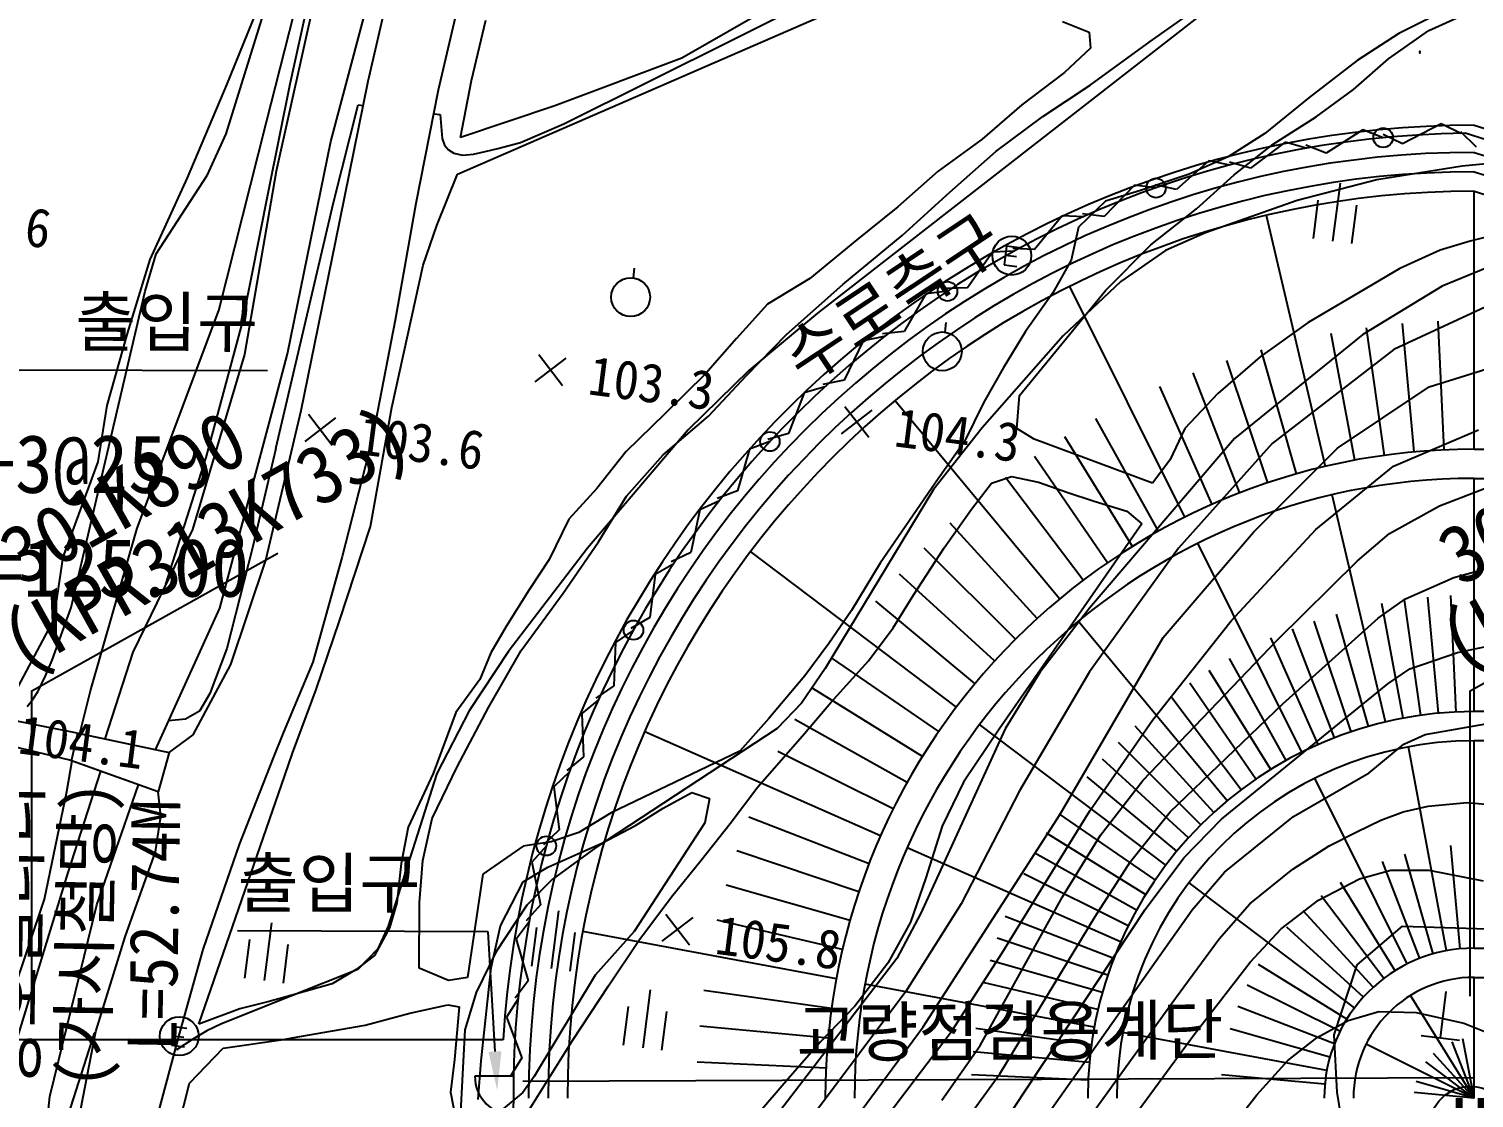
# Model space of a CAD drawing. Header units: millimetres. Extents: x 2406 to 3202, y 1103 to 1810.
# Drawn here: x 3079.9 to 3154.3, y 1481.8 to 1536.8 of the extents above; entities that cross this region are included whole.
import ezdxf
from ezdxf.enums import TextEntityAlignment as Align
from ezdxf.xclip import XClip

# ---------------------------------------------------------------- set-up
doc = ezdxf.new("R2010")
doc.units = ezdxf.units.MM
doc.header["$LTSCALE"] = 10
doc.header["$MEASUREMENT"] = 0
doc.header["$XCLIPFRAME"] = 2
doc.layers.add('TN-MANH', color=4, linetype='Continuous')
doc.layers.add('TZ-BASE', color=253, linetype='Continuous')
doc.styles.add('HANA', font='GulimChe.ttf')
doc.styles.get("Standard").update_dxf_attribs({"font": 'GulimChe.ttf'})

# ---------------------------------------------------------------- blocks, each defined once
blk = doc.blocks.new('JD-FHFJ6')
at = {"layer": 'TZ-BASE'}
for p, q in [((602.076, 57.223, 104), (605.428, 70.473, 104)), ((603.282, 59.169, 103), (605.52, 69.309, 103)), ((605.384, 56.201, 101.604), (608.314, 67.304, 101.604)), ((607.292, 59.314, 151.222), (608.778, 65.703, 151.222)), ((604.848, 64.924, 102.726), (602.567, 54.689, 102.726)), ((612.342, 65.022, 105.888), (610.909, 58.843, 105.888)), ((611.889, 54.521, 103.967), (633.697, 64.007, 103.967)), ((651.97, 64.16, 104), (630.419, 47.374, 104)), ((601.759, 63.424, 105.684), (600.009, 59.129, 105.684)), ((617.361, 57.113, 103), (630.824, 63.83, 103)), ((628.167, 63.207, 103.117), (623.432, 60.489, 103.117)), ((663.251, 63.214, 104.494), (660.329, 61.762, 104.494)), ((599.99, 56.596, 105), (601.922, 62.782, 105)), ((647.539, 61.357, 104.494), (649.513, 62.736, 104.494)), ((661.873, 61.926, 105.733), (664.305, 63.014, 105.733)), ((612.608, 59.349, 103.117), (613.36, 62.442, 103.117)), ((643.029, 62.373, 103.967), (644.4, 61.831, 103.967)), ((644.4, 61.831, 103.967), (644.463, 61.018, 103.967)), ((660.329, 61.762, 104.494), (658.185, 60.37, 104.494)), ((659.788, 60.458, 105.733), (661.873, 61.926, 105.733)), ((644.463, 61.018, 103.967), (643.128, 59.756, 103.967)), ((644.44, 59.106, 104.494), (647.539, 61.357, 104.494)), ((623.432, 60.489, 103.117), (616.903, 58.043, 103.117)), ((658.185, 60.37, 104.494), (655.706, 58.473, 104.494)), ((657.993, 58.887, 105.733), (659.788, 60.458, 105.733)), ((643.128, 59.756, 103.967), (640.937, 58.086, 103.967)), ((600.009, 59.129, 105.684), (597.992, 54.337, 105.684)), ((602.176, 53.641, 103), (603.282, 59.169, 103)), ((605.611, 51.036, 151.222), (607.292, 59.314, 151.222)), ((610.909, 58.843, 105.888), (609.754, 53.026, 105.888)), ((612.051, 56.408, 103.117), (612.608, 59.349, 103.117)), ((642.007, 57.487, 104.494), (644.44, 59.106, 104.494)), ((656.066, 57.469, 105.733), (657.993, 58.887, 105.733)), ((605.51, 53.079, 103), (606.776, 58.089, 103)), ((606.776, 58.089, 103), (607.037, 58.059, 103)), ((616.903, 58.043, 103.117), (612.051, 56.408, 103.117)), ((640.937, 58.086, 103.967), (638.891, 56.327, 103.967)), ((655.706, 58.473, 104.494), (653.427, 56.627, 104.494)), ((610.67, 57.638, 103), (610.997, 57.6, 103)), ((610.997, 57.6, 103), (611.105, 56.355, 103)), ((639.587, 55.698, 104.494), (642.007, 57.487, 104.494)), ((653.857, 56.073, 105.733), (656.066, 57.469, 105.733)), ((599.025, 54.491, 105), (599.99, 56.596, 105)), ((599.622, 47.522, 104), (602.076, 57.223, 104)), ((615.135, 56.15, 103), (617.361, 57.113, 103)), ((653.427, 56.627, 104.494), (651.543, 55.425, 104.494)), ((658.477, 56.804), (656.583, 55.616)), ((659.521, 56.403), (658.477, 56.804)), ((660.522, 56.08), (659.514, 56.564)), ((662.505, 57.112), (660.522, 56.08)), ((663.513, 56.628), (662.505, 57.112)), ((664.327, 55.923), (663.524, 56.702)), ((664.2, 57.046), (680, 52.17)), ((664.2, 57.046), (680, 52.17)), ((603.155, 45.289, 101.604), (605.384, 56.201, 101.604)), ((611.105, 56.355, 103), (611.222, 56.019, 103)), ((611.222, 56.019, 103), (611.432, 55.778, 103)), ((611.432, 55.778, 103), (611.705, 55.609, 103)), ((613.322, 55.695, 103), (613.97, 55.851, 103)), ((613.97, 55.851, 103), (615.135, 56.15, 103)), ((638.891, 56.327, 103.967), (636.631, 54.686, 103.967)), ((651.859, 54.489, 105.733), (653.857, 56.073, 105.733)), ((654.487, 56.173), (652.695, 54.835)), ((655.559, 55.857), (654.487, 56.173)), ((656.583, 55.616), (655.539, 56.017)), ((611.705, 55.609, 103), (612.146, 55.499, 103)), ((612.146, 55.499, 103), (612.716, 55.559, 103)), ((612.716, 55.559, 103), (613.322, 55.695, 103)), ((637.225, 53.607, 104.494), (639.587, 55.698, 104.494)), ((650.56, 55.221), (648.882, 53.744)), ((651.543, 55.425, 104.494), (649.532, 54.52, 104.494)), ((651.655, 54.993), (650.56, 55.221)), ((652.695, 54.835), (651.622, 55.151)), ((671.328, 55.703, 105), (663.592, 54.937, 105)), ((664.2, 55.646), (680.28, 50.747)), ((597.992, 54.337, 105.684), (596.065, 50.13, 105.684)), ((596.383, 50.423, 105), (599.025, 54.491, 105)), ((602.567, 54.689, 102.726), (602.205, 52.586, 102.726)), ((610.831, 51.882, 103.967), (611.889, 54.521, 103.967)), ((636.631, 54.686, 103.967), (634.556, 52.856, 103.967)), ((649.532, 54.52, 104.494), (647.04, 53.681, 104.494)), ((649.914, 52.746, 105.733), (651.859, 54.489, 105.733)), ((663.592, 54.937, 105), (659.192, 54.235, 105)), ((664.2, 54.646), (680.14, 49.744)), ((600.826, 46.892, 103), (602.176, 53.641, 103)), ((634.771, 51.372, 104.494), (637.225, 53.607, 104.494)), ((646.723, 53.956), (645.169, 52.348)), ((647.04, 53.681, 104.494), (645.24, 53.132, 104.494)), ((647.833, 53.817), (646.723, 53.956)), ((648.882, 53.744), (647.787, 53.972)), ((659.192, 54.235, 105), (655.092, 53.173, 105)), ((657.305, 54.058, 104.867), (656.922, 51.082, 104.867)), ((664.2, 40.38), (664.2, 53.646)), ((664.2, 53.646), (680, 48.74)), ((602.543, 40.419, 103), (605.51, 53.079, 103)), ((609.754, 53.026, 105.888), (608.683, 47.011, 105.888)), ((634.556, 52.856, 103.967), (632.436, 51.158, 103.967)), ((645.24, 53.132, 104.494), (643.843, 51.798, 104.494)), ((655.092, 53.173, 105), (650.378, 51.517, 105)), ((655.93, 51.21, 104.867), (656.185, 53.193, 104.867)), ((657.914, 50.955, 104.867), (658.169, 52.939, 104.867)), ((602.205, 52.586, 102.726), (600.942, 45.255, 102.726)), ((643.001, 52.386), (641.582, 50.658)), ((644.118, 52.337), (643.001, 52.386)), ((645.169, 52.348), (644.06, 52.487)), ((647.572, 50.898, 105.733), (649.914, 52.746, 105.733)), ((656.558, 39.493), (653.52, 52.407)), ((610.134, 49.85, 103.967), (610.831, 51.882, 103.967)), ((631.726, 48.853, 104.494), (634.771, 51.372, 104.494)), ((643.843, 51.798, 104.494), (643.463, 50.097, 104.494)), ((650.378, 51.517, 105), (648.327, 50.593, 105)), ((665.783, 51.522, 105.733), (663.994, 51.081, 105.733)), ((603.857, 42.377, 151.222), (605.611, 51.036, 151.222)), ((632.436, 51.158, 103.967), (630.031, 49.166, 103.967)), ((640.143, 50.826, 104.29), (640.02, 49.871, 104.29)), ((640.802, 50.741, 104.29), (640.143, 50.826, 104.29)), ((641.582, 50.658), (640.465, 50.707)), ((645.261, 48.566, 105.733), (647.572, 50.898, 105.733)), ((648.327, 50.593, 105), (646.032, 48.999, 105)), ((662.449, 50.617, 105.733), (660.371, 49.675, 105.733)), ((663.994, 51.081, 105.733), (662.449, 50.617, 105.733)), ((668.116, 51.054, 106), (662.558, 48.762, 106)), ((596.065, 50.13, 105.684), (594.893, 46.324, 105.684)), ((595.833, 48.509, 105), (596.383, 50.423, 105)), ((608.516, 42.532, 103.967), (610.134, 49.85, 103.967)), ((639.417, 50.52), (638.142, 48.683)), ((640.535, 50.561), (639.417, 50.52)), ((640.02, 49.871, 104.29), (640.68, 49.786, 104.29)), ((640.659, 50.274, 104.29), (640.082, 50.348, 104.29)), ((643.463, 50.097, 104.494), (642.534, 48.424, 104.494)), ((620.992, 49.686, 103.372), (620.928, 49.191, 103.372)), ((630.031, 49.166, 103.967), (627.85, 47.839, 103.967)), ((660.371, 49.675, 105.733), (657.999, 48.267, 105.733)), ((592.014, 32.243, 105), (595.833, 48.509, 105)), ((628.822, 46.277, 104.494), (631.726, 48.853, 104.494)), ((635.996, 48.372), (634.873, 46.438)), ((637.106, 48.503), (635.996, 48.372)), ((638.142, 48.683), (637.025, 48.642)), ((640.81, 43.147, 105.733), (645.261, 48.566, 105.733)), ((642.534, 48.424, 104.494), (641.118, 46.439, 104.494)), ((646.032, 48.999, 105), (643.055, 46.215, 105)), ((649.321, 36.881), (643.408, 48.756)), ((662.558, 48.762, 106), (658.48, 46.28, 106)), ((627.85, 47.839, 103.967), (626.246, 46.079, 103.967)), ((657.999, 48.267, 105.733), (655.666, 46.904, 105.733)), ((665.469, 48.012, 107), (660.073, 45.512, 107)), ((595.412, 36.326, 104), (599.622, 47.522, 104)), ((598.958, 39.951, 103), (600.826, 46.892, 103)), ((608.683, 47.011, 105.888), (607.489, 40.815, 105.888)), ((630.419, 47.374, 104), (626.891, 44.432, 104)), ((637.028, 46.898, 104.358), (636.965, 46.402, 104.358)), ((655.666, 46.904, 105.733), (653.198, 45.128, 105.733)), ((662.658, 40.344), (662.352, 46.97)), ((594.893, 46.324, 105.684), (593.847, 42.629, 105.684)), ((626.768, 44.175, 104.494), (628.822, 46.277, 104.494)), ((633.855, 46.174), (632.759, 45.954)), ((634.873, 46.438), (633.763, 46.307)), ((643.055, 46.215, 105), (638.893, 41.486, 105)), ((641.118, 46.439, 104.494), (639.968, 44.543, 104.494)), ((658.48, 46.28, 106), (651.874, 40.925, 106)), ((658.066, 39.812), (656.848, 46.332)), ((659.588, 40.06), (658.672, 46.629)), ((661.12, 40.238), (660.508, 46.842)), ((626.246, 46.079, 103.967), (624.648, 44.251, 103.967)), ((632.759, 45.954), (631.796, 43.936)), ((655.065, 39.106), (653.25, 45.485)), ((660.073, 45.512, 107), (653.814, 40.68, 107)), ((600.942, 45.255, 102.726), (598.259, 36.252, 102.726)), ((602.478, 42.751, 101.604), (603.155, 45.289, 101.604)), ((615.896, 43.845, 103.349), (617.479, 45.067, 103.349)), ((616.076, 45.247, 103.349), (617.299, 43.664, 103.349)), ((653.198, 45.128, 105.733), (651.019, 43.249, 105.733)), ((653.592, 38.65), (651.484, 44.939)), ((661.893, 43.587, 108), (666.592, 45.05, 108)), ((589.214, 44.471), (602.121, 44.426)), ((624.648, 44.251, 103.967), (622.588, 42.217, 103.967)), ((626.891, 44.432, 104), (623.756, 41.37, 104)), ((624.815, 42.082, 104.494), (626.768, 44.175, 104.494)), ((631.796, 43.936), (630.7, 43.716)), ((639.968, 44.543, 104.494), (638.978, 42.796, 104.494)), ((652.142, 38.126), (649.746, 44.311)), ((629.728, 43.284), (628.93, 41.194)), ((630.802, 43.591), (629.728, 43.284)), ((640.678, 41.443, 105.733), (640.81, 43.147, 105.733)), ((650.717, 37.536), (648.038, 43.604)), ((651.019, 43.249, 105.733), (649.32, 41.442, 105.733)), ((657.166, 40.437, 108), (661.893, 43.587, 108)), ((593.847, 42.629, 105.684), (593.388, 39.73, 105.684)), ((599.662, 32.2, 101.604), (602.478, 42.751, 101.604)), ((607.418, 36.412, 103.967), (608.516, 42.532, 103.967)), ((631.65, 41.171, 104.283), (633.233, 42.393, 104.283)), ((631.83, 42.574, 104.283), (633.052, 40.991, 104.283)), ((642.875, 32.68), (634.4, 42.886)), ((638.978, 42.796, 104.494), (637.974, 40.776, 104.494)), ((602.632, 37.21, 151.222), (603.857, 42.377, 151.222)), ((604.052, 40.772, 103.62), (605.635, 41.995, 103.62)), ((604.232, 42.175, 103.62), (605.454, 40.592, 103.62)), ((622.588, 42.217, 103.967), (620.557, 40.253, 103.967)), ((622.479, 40.094, 104.494), (624.815, 42.082, 104.494)), ((647.957, 36.162), (644.73, 41.956)), ((623.756, 41.37, 104), (618.581, 35.287, 104)), ((628.93, 41.194), (627.856, 40.887)), ((638.893, 41.486, 105), (636.378, 38.305, 105)), ((641.562, 40.895, 105.733), (640.678, 41.443, 105.733)), ((646.628, 35.38), (643.136, 41.02)), ((651.874, 40.925, 106), (644.409, 32.205, 106)), ((649.32, 41.442, 105.733), (648.537, 39.816, 105.733)), ((660.053, 39.502, 109), (664.429, 41.382, 109)), ((602.543, 40.419, 103), (601.343, 35.302, 103)), ((607.489, 40.815, 105.888), (605.969, 34.868, 105.888)), ((620.557, 40.253, 103.967), (619.065, 38.365, 103.967)), ((626.921, 40.377), (626.295, 38.23)), ((627.968, 40.771), (626.921, 40.377)), ((637.974, 40.776, 104.494), (636.498, 38.685, 104.494)), ((647.646, 38.627, 105.733), (641.562, 40.895, 105.733)), ((653.814, 40.68, 107), (648.986, 35.288, 107)), ((652.85, 36.107, 108), (657.166, 40.437, 108)), ((664.2, 40.38), (700, 40.38)), ((593.388, 39.73, 105.684), (591.584, 34.818, 105.684)), ((596.889, 33.429, 103), (598.958, 39.951, 103)), ((620.597, 37.972, 104.494), (622.479, 40.094, 104.494)), ((645.336, 34.538), (641.587, 40.011)), ((648.537, 39.816, 105.733), (647.646, 38.627, 105.733)), ((656.065, 36.257, 109), (660.053, 39.502, 109)), ((636.498, 38.685, 104.494), (635.119, 36.669, 104.494)), ((639.367, 38.633, 106.143), (640.396, 38.984, 106.143)), ((644.084, 33.638), (640.087, 38.931)), ((640.396, 38.984, 106.143), (641.784, 38.682, 106.143)), ((641.784, 38.682, 106.143), (643.291, 38.151, 106.143)), ((664.2, 26.88), (664.2, 38.88)), ((664.2, 38.88), (700, 38.88)), ((619.065, 38.365, 103.967), (617.619, 36.788, 103.967)), ((619.142, 35.61, 104.494), (620.597, 37.972, 104.494)), ((626.295, 38.23), (625.249, 37.837)), ((636.378, 38.305, 105), (630.812, 29.105, 105)), ((638.345, 37.292, 106.143), (639.367, 38.633, 106.143)), ((643.291, 38.151, 106.143), (644.655, 37.71, 106.143)), ((659.648, 26.352), (656.901, 38.033)), ((662.428, 37.47, 110), (664.955, 38.442, 110)), ((602.029, 34.667, 151.222), (602.632, 37.21, 151.222)), ((624.359, 37.254), (623.908, 35.063)), ((625.37, 37.73), (624.359, 37.254)), ((636.93, 35.308, 106.143), (638.345, 37.292, 106.143)), ((644.655, 37.71, 106.143), (646.331, 37.191, 106.143)), ((646.331, 37.191, 106.143), (647.098, 36.534, 106.143)), ((659.853, 36.039, 110), (662.428, 37.47, 110)), ((617.619, 36.788, 103.967), (616.62, 34.699, 103.967)), ((635.119, 36.669, 104.494), (633.649, 34.51, 104.494)), ((641.712, 31.668), (637.243, 36.57)), ((647.098, 36.534, 106.143), (639.762, 25.979, 106.143)), ((593.01, 27.95, 104), (595.412, 36.326, 104)), ((598.259, 36.252, 102.726), (595.199, 29.947, 102.726)), ((605.816, 31.549, 103.967), (607.418, 36.412, 103.967)), ((648.207, 30.691, 108), (652.85, 36.107, 108)), ((651.702, 31.557, 109), (656.065, 36.257, 109)), ((658.194, 34.635, 110), (659.853, 36.039, 110)), ((601.343, 35.302, 103), (600.019, 30.134, 103)), ((618.581, 35.287, 104), (614.502, 29.948, 104)), ((617.332, 32.981, 104.494), (619.142, 35.61, 104.494)), ((623.908, 35.063), (622.897, 34.587)), ((637.562, 27.116), (626.976, 35.11)), ((635.375, 32.904, 106.143), (636.93, 35.308, 106.143)), ((640.597, 30.603), (635.907, 35.293)), ((648.986, 35.288, 107), (644.409, 28.924, 107)), ((655.339, 24.796), (649.99, 35.538)), ((591.584, 34.818, 105.684), (591.116, 31.61, 105.684)), ((600.226, 29.311, 151.222), (602.029, 34.667, 151.222)), ((605.969, 34.868, 105.888), (604.445, 29.432, 105.888)), ((616.62, 34.699, 103.967), (615.58, 33.153, 103.967)), ((623.026, 34.49), (622.057, 33.934)), ((633.649, 34.51, 104.494), (632.166, 32.077, 104.494)), ((654.066, 30.563, 110), (658.194, 34.635, 110)), ((663.162, 33.78, 111), (666.051, 34.572, 111)), ((622.057, 33.934), (621.784, 31.714)), ((639.532, 29.488), (634.63, 33.957)), ((660.673, 32.688, 111), (663.162, 33.78, 111)), ((615.58, 33.153, 103.967), (614.396, 31.255, 103.967)), ((615.174, 30.019, 104.494), (617.332, 32.981, 104.494)), ((634.315, 31.186, 106.143), (635.375, 32.904, 106.143)), ((662.366, 26.795), (661.812, 32.77)), ((663.282, 26.859), (663.005, 32.852)), ((591.038, 29.528, 105), (592.014, 32.243, 105)), ((596.359, 24.921, 101.604), (599.662, 32.2, 101.604)), ((632.166, 32.077, 104.494), (631.001, 30.385, 104.494)), ((638.52, 28.325), (633.417, 32.562)), ((644.409, 32.205, 106), (641.856, 28.886, 106)), ((659.264, 31.696, 111), (660.673, 32.688, 111)), ((660.547, 26.542), (659.445, 32.439)), ((661.453, 26.689), (660.625, 32.632)), ((591.116, 31.61, 105.684), (589.298, 28.197, 105.684)), ((604.621, 28.014, 103.967), (605.816, 31.549, 103.967)), ((614.396, 31.255, 103.967), (613.614, 29.899, 103.967)), ((621.784, 31.714), (620.814, 31.158)), ((651.5, 22.294), (643.834, 31.526)), ((647.661, 26.44, 109), (651.702, 31.557, 109)), ((654.358, 27.278, 111), (659.264, 31.696, 111)), ((657.882, 25.849), (655.976, 31.538)), ((658.76, 26.121), (657.118, 31.892)), ((620.951, 31.072), (620.03, 30.439)), ((633.047, 29.486, 106.143), (634.315, 31.186, 106.143)), ((642.904, 21.603, 108), (648.207, 30.691, 108)), ((647.158, 23.329, 110), (654.066, 30.563, 110)), ((656.17, 25.186), (653.747, 30.675)), ((657.019, 25.538), (654.851, 31.132)), ((595.199, 29.947, 102.726), (593.746, 25.477, 102.726)), ((600.019, 30.134, 103), (599.161, 27.817, 103)), ((614.502, 29.948, 104), (612.495, 26.913, 104)), ((613.614, 29.899, 103.967), (613.038, 28.525, 103.967)), ((613.489, 27.093, 104.494), (615.174, 30.019, 104.494)), ((620.03, 30.439), (619.937, 28.205)), ((631.001, 30.385, 104.494), (629.765, 28.722, 104.494)), ((660.897, 29.089, 112), (663.338, 29.918, 112)), ((663.338, 29.918, 112), (665.797, 30.44, 112)), ((590.705, 28.722, 105), (591.038, 29.528, 105)), ((598.289, 25.685, 151.222), (600.226, 29.311, 151.222)), ((604.445, 29.432, 105.888), (602.948, 25.816, 105.888)), ((630.812, 29.105, 105), (629.596, 27.309, 105)), ((631.097, 27.358, 106.143), (633.047, 29.486, 106.143)), ((636.662, 25.864), (631.189, 29.613)), ((653.735, 23.902), (650.576, 29.004)), ((654.526, 24.368), (651.607, 29.609)), ((659.756, 28.311, 112), (660.897, 29.089, 112)), ((590.314, 27.936, 105), (590.705, 28.722, 105)), ((613.038, 28.525, 103.967), (611.805, 26.827, 103.967)), ((629.765, 28.722, 104.494), (627.922, 26.534, 104.494)), ((641.856, 28.886, 106), (640.075, 26.001, 106)), ((644.409, 28.924, 107), (640.804, 22.812, 107)), ((652.965, 23.401), (649.574, 28.351)), ((651.21, 21.352, 112), (659.756, 28.311, 112)), ((583.622, 27.521, 151.222), (592.141, 25.824, 151.222)), ((590.032, 27.491, 105), (590.314, 27.936, 105)), ((592.472, 25.748, 104), (593.01, 27.95, 104)), ((599.161, 27.817, 103), (598.614, 26.9, 103)), ((603.407, 24.749, 103.967), (604.621, 28.014, 103.967)), ((619.937, 28.205), (619.015, 27.571)), ((635.82, 24.572), (630.18, 28.064)), ((652.22, 22.865), (648.604, 27.653)), ((589.762, 27.14, 105), (590.032, 27.491, 105)), ((598.614, 26.9, 103), (597.893, 26.489, 103)), ((611.805, 26.827, 103.967), (610.648, 23.703, 103.967)), ((612.495, 26.913, 104), (610.829, 23.7, 104)), ((611.884, 24.038, 104.494), (613.489, 27.093, 104.494)), ((619.159, 27.497), (618.291, 26.792)), ((618.291, 26.792), (618.379, 24.557)), ((629.596, 27.309, 105), (628.349, 26.016, 105)), ((629.754, 25.754, 106.143), (631.097, 27.358, 106.143)), ((648.566, 21.73, 111), (654.358, 27.278, 111)), ((700, 26.88), (664.2, 26.88)), ((591.945, 24.378, 110.035), (584.753, 26.108, 110.035)), ((597.893, 26.489, 103), (597.03, 26.399, 103)), ((627.922, 26.534, 104.494), (626.415, 24.849, 104.494)), ((635.038, 23.243), (629.244, 26.47)), ((648.335, 18.98), (638.759, 26.212)), ((644.431, 21.782, 109), (647.661, 26.44, 109)), ((650.807, 21.691), (646.765, 26.126)), ((661.678, 25.71, 113), (664.796, 26.247, 113)), ((592.039, 24.344), (592.358, 25.772)), ((592.141, 25.824, 151.222), (597.063, 24.771, 151.222)), ((592.358, 25.772), (597.063, 24.771)), ((597.063, 24.771, 151.222), (598.289, 25.685, 151.222)), ((602.948, 25.816, 105.888), (602.403, 24.501, 105.888)), ((628.349, 26.016, 105), (618.992, 19.871, 105)), ((633.664, 20.483), (621.529, 25.841)), ((628.563, 24.401, 106.143), (629.754, 25.754, 106.143)), ((640.075, 26.001, 106), (635.729, 16.514, 106)), ((639.762, 25.979, 106.143), (637.926, 23.247, 106.143)), ((650.143, 21.057), (645.9, 25.3)), ((660.579, 25.21, 113), (661.678, 25.71, 113)), ((664.2, 14.71), (664.2, 25.38)), ((700, 25.38), (664.2, 25.38)), ((597.063, 24.771), (596.502, 22.75)), ((603.01, 23.6, 103.967), (603.407, 24.749, 103.967)), ((618.379, 24.557), (617.512, 23.852)), ((626.415, 24.849, 104.494), (619.805, 21.681, 104.494)), ((634.319, 21.879), (628.382, 24.835)), ((658.806, 23.729, 113), (660.579, 25.21, 113)), ((662.783, 14.579), (660.823, 25.067)), ((591.79, 22.768, 104), (592.075, 24.367, 104)), ((593.535, 23.81, 105.846), (591.843, 18.608, 105.846)), ((596.502, 22.75, 110.035), (591.945, 24.378, 110.035)), ((596.502, 22.75), (592.039, 24.344)), ((602.403, 24.501, 105.888), (600.666, 20.037, 105.888)), ((610.588, 21.38, 104.494), (611.884, 24.038, 104.494)), ((627.34, 23.011, 106.143), (628.563, 24.401, 106.143)), ((649.509, 20.393), (645.074, 24.435)), ((593.335, 16.949, 103.151), (595.487, 23.113, 103.151)), ((598.582, 10.807, 103.967), (603.01, 23.6, 103.967)), ((610.829, 23.7, 104), (608.328, 15.842, 104)), ((610.648, 23.703, 103.967), (609.36, 20.945, 103.967)), ((617.661, 23.79), (616.853, 23.016)), ((637.926, 23.247, 106.143), (636.839, 20.981, 106.143)), ((648.906, 19.7), (644.29, 23.533)), ((644.972, 20.528, 110), (647.158, 23.329, 110)), ((654.916, 21.477, 113), (658.806, 23.729, 113)), ((660.763, 13.902), (656.007, 23.453)), ((590.65, 17.236, 104), (591.79, 22.768, 104)), ((596.633, 21.5, 110.035), (596.502, 22.75, 110.035)), ((616.853, 23.016), (617.121, 20.797)), ((622.48, 21.921, 105.837), (623.953, 22.717, 105.837)), ((623.953, 22.717, 105.837), (624.863, 22.411, 105.837)), ((624.863, 22.411, 105.837), (624.619, 21.165, 105.837)), ((625.916, 21.128, 106.143), (627.34, 23.011, 106.143)), ((640.804, 22.812, 107), (637.802, 16.998, 107)), ((619.805, 21.681, 104.494), (618.144, 20.666, 104.494)), ((621.049, 21.027, 105.837), (622.48, 21.921, 105.837)), ((635.861, 10.671, 108), (642.904, 21.603, 108)), ((642.06, 17.953, 109), (644.431, 21.782, 109)), ((647.799, 18.235), (642.849, 21.626)), ((646.522, 19.167, 111), (648.566, 21.73, 111)), ((659.404, 21.3, 114), (660.549, 21.722, 114)), ((660.549, 21.722, 114), (661.838, 22.02, 114)), ((661.838, 22.02, 114), (663.85, 22.198, 114)), ((663.85, 22.198, 114), (668.149, 21.814, 114)), ((596.365, 19.672, 110.035), (596.633, 21.5, 110.035)), ((609.36, 20.945, 103.967), (608.993, 19.076, 103.967)), ((610.105, 19.229, 104.494), (610.588, 21.38, 104.494)), ((619.313, 20.109, 105.837), (621.049, 21.027, 105.837)), ((624.619, 21.165, 105.837), (620.991, 15.567, 105.837)), ((624.426, 19.241, 106.143), (625.916, 21.128, 106.143)), ((633.074, 19.058), (626.889, 21.454)), ((636.839, 20.981, 106.143), (635.986, 18.324, 106.143)), ((649.267, 19.361, 112), (651.21, 21.352, 112)), ((651.356, 18.627, 113), (654.916, 21.477, 113)), ((658.173, 20.7, 114), (659.404, 21.3, 114)), ((616.716, 20.181, 104.494), (615.266, 19.967, 104.494)), ((617.121, 20.797), (616.313, 20.023)), ((616.543, 18.873, 105.837), (619.313, 20.109, 105.837)), ((618.144, 20.666, 104.494), (616.716, 20.181, 104.494)), ((647.298, 17.465), (642.196, 20.624)), ((643.025, 17.35, 110), (644.972, 20.528, 110)), ((656.749, 19.978, 114), (658.173, 20.7, 114)), ((594.792, 15.289, 110.035), (596.365, 19.672, 110.035)), ((600.666, 20.037, 105.888), (598.798, 14.642, 105.888)), ((615.266, 19.967, 104.494), (613.195, 18.512, 104.494)), ((616.466, 19.973), (615.724, 19.137)), ((618.992, 19.871, 105), (616.764, 18.249, 105)), ((632.55, 17.608), (626.261, 19.716)), ((646.014, 15.03), (635.036, 19.877)), ((646.832, 16.674), (641.591, 19.593)), ((647.273, 16.703, 112), (649.267, 19.361, 112)), ((654.882, 18.769, 114), (656.749, 19.978, 114)), ((662.09, 14.416), (660.63, 19.547)), ((663.489, 14.677), (662.996, 19.989)), ((591.843, 18.608, 105.846), (589.255, 10.156, 105.846)), ((608.993, 19.076, 103.967), (608.773, 17.047, 103.967)), ((609.932, 17.068, 104.494), (610.105, 19.229, 104.494)), ((615.271, 18.127, 105.837), (616.543, 18.873, 105.837)), ((615.724, 19.137), (616.169, 16.946)), ((622.9, 17.35, 106.143), (624.426, 19.241, 106.143)), ((644.7, 16.346, 111), (646.522, 19.167, 111)), ((649.703, 16.689, 113), (651.356, 18.627, 113)), ((652.653, 16.99, 114), (654.882, 18.769, 114)), ((658.301, 18.276, 115), (659.908, 18.733, 115)), ((661.415, 14.189), (659.488, 19.164)), ((659.908, 18.733, 115), (661.87, 18.729, 115)), ((661.87, 18.729, 115), (664.664, 18.176, 115)), ((613.195, 18.512, 104.494), (612.411, 13.201, 104.494)), ((614.116, 15.855, 105.837), (615.271, 18.127, 105.837)), ((616.764, 18.249, 105), (615.454, 16.932, 105)), ((632.094, 16.135), (625.715, 17.95)), ((635.986, 18.324, 106.143), (635.207, 16.048, 106.143)), ((639.92, 14.471, 109), (642.06, 17.953, 109)), ((646.404, 15.861), (641.033, 18.536)), ((658.047, 11.646), (649.532, 18.076)), ((656.198, 17.178, 115), (658.301, 18.276, 115)), ((660.141, 13.555), (657.333, 18.091)), ((587.551, 8.037, 104), (590.65, 17.236, 104)), ((621.232, 15.107, 106.143), (622.9, 17.35, 106.143)), ((638.794, 9.697, 110), (643.025, 17.35, 110)), ((654.27, 15.711, 115), (656.198, 17.178, 115)), ((659.554, 13.153), (656.339, 17.41)), ((590.924, 7.08, 103.151), (593.335, 16.949, 103.151)), ((608.773, 17.047, 103.967), (608.396, 15.756, 103.967)), ((609.918, 13.691, 104.494), (609.932, 17.068, 104.494)), ((615.454, 16.932, 105), (613.859, 14.506, 105)), ((616.169, 16.946), (615.427, 16.111)), ((617.089, 16.637, 105.701), (616.707, 13.661, 105.701)), ((622.613, 16.468, 105.779), (623.835, 14.885, 105.779)), ((635.729, 16.514, 106), (634.499, 14.182, 106)), ((637.802, 16.998, 107), (634.965, 12.477, 107)), ((639.111, 4.367, 112), (647.273, 16.703, 112)), ((648.03, 14.34, 113), (649.703, 16.689, 113)), ((651.08, 15.186, 114), (652.653, 16.99, 114)), ((659.006, 12.698), (655.412, 16.64)), ((602.325, 16.021, 104.732), (601.943, 13.046, 104.732)), ((608.396, 15.756, 103.967), (607.618, 14.332, 103.967)), ((608.328, 15.842, 104), (607.803, 14.686, 104)), ((613.634, 13.704, 105.837), (614.116, 15.855, 105.837)), ((615.584, 16.073), (614.911, 15.18)), ((615.715, 13.789, 105.701), (615.97, 15.772, 105.701)), ((622.433, 15.065, 105.779), (624.016, 16.288, 105.779)), ((631.707, 14.642), (625.25, 16.161)), ((635.207, 16.048, 106.143), (634.039, 13.945, 106.143)), ((639.797, 8.252, 111), (644.7, 16.346, 111)), ((645.662, 14.181), (640.068, 16.349)), ((652.679, 13.99, 115), (654.27, 15.711, 115)), ((658.502, 12.194), (654.56, 15.788)), ((658.186, 13.861, 114.54), (660.522, 15.849, 114.54)), ((660.522, 15.849, 114.54), (664.864, 15.705, 114.54)), ((593.291, 10.433, 110.035), (594.792, 15.289, 110.035)), ((613.476, 15.558), (600.569, 15.603)), ((600.951, 13.173, 104.732), (601.206, 15.157, 104.732)), ((602.935, 12.918, 104.732), (603.19, 14.902, 104.732)), ((613.825, 9.395), (613.476, 15.558)), ((614.911, 15.18), (615.532, 13.032)), ((617.698, 13.534, 105.701), (617.953, 15.517, 105.701)), ((631.388, 13.134), (618.348, 15.571)), ((620.991, 15.567, 105.837), (618.981, 13.332, 105.837)), ((619.672, 12.771, 106.143), (621.232, 15.107, 106.143)), ((645.351, 13.318), (639.662, 15.224)), ((648.836, 12.139, 114), (651.08, 15.186, 114)), ((598.798, 14.642, 105.888), (597.593, 10.355, 105.888)), ((607.618, 14.332, 103.967), (606.685, 13.613, 103.967)), ((607.803, 14.686, 104), (606.773, 13.613, 104)), ((613.859, 14.506, 105), (612.855, 12.436, 105)), ((634.499, 14.182, 106), (619.738, -5.066, 106)), ((625.113, -18.1, 113), (648.03, 14.34, 113)), ((637.34, 10.481, 109), (639.92, 14.471, 109)), ((664.2, 14.71), (700, 14.71)), ((606.773, 13.613, 104), (603.325, 12.241, 104)), ((606.685, 13.613, 103.967), (605.447, 12.87, 103.967)), ((611.434, 13.057, 104.494), (609.918, 13.691, 104.494)), ((613.116, 8.925, 105.837), (613.634, 13.704, 105.837)), ((634.039, 13.945, 106.143), (632.335, 11.735, 106.143)), ((645.079, 12.44), (639.308, 14.082)), ((649.799, 10.277, 115), (652.679, 13.99, 115)), ((657.645, 11.059), (653.109, 13.867)), ((656.997, 10.258, 114.54), (658.186, 13.861, 114.54)), ((605.447, 12.87, 103.967), (603.324, 12.282, 103.967)), ((612.411, 13.201, 104.494), (611.434, 13.057, 104.494)), ((615.532, 13.032), (614.859, 12.139)), ((618.981, 13.332, 105.837), (615.837, 8.112, 105.837)), ((617.809, 9.969, 106.143), (619.672, 12.771, 106.143)), ((644.658, 10.653), (632.863, 12.858)), ((644.848, 11.552), (639.007, 12.925)), ((657.298, 10.437), (652.523, 12.815)), ((664.2, 7), (664.2, 13.21)), ((664.2, 13.21), (700, 13.21)), ((603.325, 12.241, 104), (599.755, 10.821, 104)), ((602.208, 11.972, 103.967), (600.704, 11.584, 103.967)), ((603.324, 12.282, 103.967), (602.208, 11.972, 103.967)), ((612.855, 12.436, 105), (612.267, 10.515, 105)), ((615.019, 12.114), (614.42, 11.17)), ((621.806, 12.569, 106.279), (621.424, 9.593, 106.279)), ((631.14, 11.612), (624.571, 12.528)), ((634.965, 12.477, 107), (630.204, 6.137, 107)), ((634.474, -7.738, 114), (648.836, 12.139, 114)), ((664.2, 7), (660.931, 12.28)), ((662.465, 10.099, 117.498), (662.771, 12.48, 117.498)), ((600.704, 11.584, 103.967), (598.582, 10.807, 103.967)), ((607.145, 10.75, 104.953), (609.449, 11.371, 104.953)), ((609.449, 11.371, 104.953), (611.394, 11.793, 104.953)), ((611.394, 11.793, 104.953), (611.98, 11.702, 104.953)), ((611.98, 11.702, 104.953), (611.747, 8.99, 104.953)), ((614.42, 11.17), (615.212, 9.079)), ((620.432, 9.721, 106.279), (620.687, 11.705, 106.279)), ((622.416, 9.466, 106.279), (622.671, 11.45, 106.279)), ((632.335, 11.735, 106.143), (630.567, 9.894, 106.143)), ((657.011, 9.785), (652.036, 11.712)), ((657.718, 10.996, 116), (659.295, 11.459, 116)), ((659.295, 11.459, 116), (661.211, 11.402, 116)), ((661.211, 11.402, 116), (663.675, 10.859, 116)), ((592.191, 4.79, 110.035), (593.291, 10.433, 110.035)), ((597.307, 10.67, 104.222), (597.184, 9.715, 104.222)), ((597.966, 10.585, 104.222), (597.307, 10.67, 104.222)), ((598.999, 10.464, 104), (598.286, 10.023, 104)), ((599.755, 10.821, 104), (598.999, 10.464, 104)), ((603.385, 10.095, 104.953), (607.145, 10.75, 104.953)), ((612.267, 10.515, 105), (611.924, 3.915, 105)), ((615.837, -16.441, 108), (635.861, 10.671, 108)), ((630.962, 10.08), (624.358, 10.692)), ((633.717, 5.686, 109), (637.34, 10.481, 109)), ((644.511, 9.747), (638.568, 10.575)), ((656.784, 9.11), (651.653, 10.57)), ((656.123, 10.114, 116), (657.718, 10.996, 116)), ((663.675, 10.859, 116), (665.911, 9.956, 116)), ((614.244, 10), (586.657, 10)), ((614.244, 10), (586.657, 10)), ((593.2, 10.348, 104), (591.353, 4.539, 104)), ((593.272, 10.334, 104), (593.2, 10.348, 104)), ((597.593, 10.355, 105.888), (596.082, 4.749, 105.888)), ((597.184, 9.715, 104.222), (597.843, 9.63, 104.222)), ((597.822, 10.118, 104.222), (597.246, 10.192, 104.222)), ((598.286, 10.023, 104), (597.436, 9.476, 104)), ((599.836, 9.573, 104.953), (602.939, 10.017, 104.953)), ((602.939, 10.017, 104.953), (603.385, 10.095, 104.953)), ((614.682, 4.954, 106.143), (617.809, 9.969, 106.143)), ((630.567, 9.894, 106.143), (628.906, 7.992, 106.143)), ((636.759, -7.456, 115), (649.799, 10.277, 115)), ((636.818, 6.891, 110), (638.794, 9.697, 110)), ((656.621, 8.417), (646.133, 10.377)), ((654.624, 8.926, 116), (656.123, 10.114, 116)), ((657.156, 7.304, 114.54), (656.997, 10.258, 114.54)), ((664.2, 7), (658.641, 9.768)), ((661.473, 10.227, 117.498), (663.457, 9.972, 117.498)), ((664.2, 7), (663.078, 9.895)), ((664.2, 7), (663.629, 10.052)), ((597.436, 9.476, 104), (597.36, 9.492, 104)), ((598.1, 7.769, 104.953), (599.836, 9.573, 104.953)), ((611.747, 8.99, 104.953), (611.535, 7.304, 104.953)), ((612.962, 6.936, 105.837), (613.116, 8.925, 105.837)), ((615.212, 9.079), (614.614, 8.135)), ((644.405, 8.834), (638.43, 9.388)), ((653.021, 7.168, 116), (654.624, 8.926, 116)), ((664.2, 7), (662.108, 9.295)), ((630.856, 8.542), (624.23, 8.848)), ((636.75, 4.067, 111), (639.797, 8.252, 111)), ((644.341, 7.918), (638.348, 8.195)), ((656.523, 7.711), (651.211, 8.204)), ((664.2, 7), (661.722, 8.871)), ((597.498, 5.404, 104.953), (598.1, 7.769, 104.953)), ((614.787, 8.123), (612.787, 8.126)), ((614.781, 4.123), (614.787, 8.123)), ((615.837, 8.112, 105.837), (615.254, 7.282, 105.837)), ((615.257, 7.871), (664.191, 8.062)), ((628.906, 7.992, 106.143), (627.248, 6.058, 106.143)), ((664.2, 7), (661.214, 7.85)), ((588.428, -15.412, 103.151), (590.924, 7.08, 103.151)), ((611.535, 7.304, 104.953), (611.815, 5.892, 104.953)), ((615.254, 7.282, 105.837), (614.036, 6.268, 105.837)), ((649.924, 3.224, 116), (653.021, 7.168, 116)), ((657.676, 4.105, 114.54), (657.156, 7.304, 114.54)), ((664.2, 7), (661.108, 7.286))]:
    blk.add_line(p, q, dxfattribs=at)
at = {"layer": 'TZ-BASE', "ltscale": 0.2}
blk.add_line((680.015, 51.485), (663.748, 56.631), dxfattribs=at)
at = {"layer": 'TZ-BASE'}
for centre, radius in [((659.521, 56.403), 0.5), ((647.833, 53.817), 0.5), ((640.416, 50.339, 104.29), 1), ((620.801, 48.199, 103.372), 1), ((637.106, 48.503), 0.5), ((636.837, 45.41, 104.358), 1), ((627.968, 40.771), 0.5), ((620.951, 31.072), 0.5), ((616.466, 19.973), 0.5), ((597.579, 10.183, 104.222), 1)]:
    blk.add_circle(centre, radius, dxfattribs=at)
for centre, radius, start, end in [((664.2, 7), 50.046, 90, 176.56335), ((664.2, 7), 50.046, 90, 176.56335), ((664.2, 7), 48.646, 90, 180), ((664.2, 7), 47.646, 90, 180), ((664.2, 7), 46.646, 90, 180), ((664.2, 7), 33.38, 90, 180), ((664.2, 7), 31.88, 90, 180), ((664.2, 7), 19.88, 90, 180), ((664.2, 7), 18.38, 90, 180), ((664.2, 7), 7.71, 90, 180), ((664.2, 7), 6.21, 90, 180), ((614.787, 8.123), 2, 179.90491, 269.90491)]:
    blk.add_arc(centre, radius, start, end, dxfattribs=at)
at = {"layer": 'TZ-BASE', "ltscale": 0.2}
blk.add_arc((664.298, 7.1), 49.534, 90.63638, 178.81662, dxfattribs=at)
at = {"layer": 'TZ-BASE', "linetype": 'ByBlock'}
for p in [(661.412, 60.776), (661.413, 60.838)]:
    blk.add_point(p, dxfattribs=at)
at = {"layer": 'TZ-BASE'}
blk.add_solid([(614.158, 9.414), (613.938, 7.398), (613.492, 9.376)], dxfattribs=at)
at = {"layer": 'TZ-BASE', "style": 'HANA'}
for s, height, rotation, p in [('105.6', 2, 352.67756, (584.42, 51.527, 105.592)), ('수로측구', 2.5, 33.62603, (629.729, 43.674)), ('출입구', 2.5, 359.7997, (592.218, 45.685)), ('103.3', 2, 352.67756, (618.544, 43.209, 103.349)), ('103.6', 2, 352.67756, (606.699, 40.137, 103.621)), ('104.3', 2, 352.67756, (634.297, 40.535, 104.283)), ('104.1', 2, 352.67756, (589.222, 24.741, 104.096)), ('방호울타리', 2.5, 89.04358, (590.172, 7.485)), ('(가시철망)', 2.5, 89.04358, (593.84, 7.485)), ('L=52.74M', 2.5, 89.04358, (597.423, 9.404)), ('출입구', 2.5, 359.7997, (600.574, 16.827)), ('105.8', 2, 352.67756, (625.081, 14.43, 105.779)), ('교량점검용계단', 2.5, 0.39655, (629.34, 9.122))]:
    blk.add_text(s, height=height, rotation=rotation, dxfattribs=at).set_placement(p)
for s, p in [('B(PCB) 신광제1 2@25+3@25', (550.694, 38.131, 102.427)), ('서기(현) 301km830 L=125.00', (551.104, 32.791, 102.427))]:
    blk.add_text(s, height=3, dxfattribs=at).set_placement(p)

msp = doc.modelspace()

# ---------------------------------------------------------------- linework, layer by layer
at = {"layer": 'TN-MANH'}
msp.add_circle((3154.052, 1480.298, 250.336), 2.1, dxfattribs=at)
at = {"layer": 'TZ-BASE', "flags": 128}
msp.add_lwpolyline([(3080.052, 1487.048), (3080.052, 1502.751), (3092.711, 1509.837)], dxfattribs=at)
at = {"layer": 'TZ-BASE', "elevation": 250.336, "flags": 128}
msp.add_lwpolyline([(3154.052, 1487.048), (3154.052, 1502.751), (3166.711, 1509.837)], dxfattribs=at)

# ---------------------------------------------------------------- block references
at = {"layer": 'TZ-BASE'}
ref = msp.add_blockref('JD-FHFJ6', (2490.052, 1474.798), dxfattribs=at)
XClip(ref).set_block_clipping_path([(-0.0000000004, -75), (700.0000000006, 75.0000000039)])

# ---------------------------------------------------------------- texts
at = {"layer": 'TN-MANH', "linetype": 'ByBlock'}
msp.add_text('H', height=3, dxfattribs=at).set_placement((3154.052, 1480.298, 250.336), align=Align.MIDDLE)
at = {"layer": 'TZ-BASE'}
for s, p in [('301K890', (3079.543, 1508.089)), ('(KPR313K733)', (3079.543, 1503.612)), ('301K964', (3153.543, 1508.089, 250.336)), ('(KPR313K812)', (3153.543, 1503.612, 250.336))]:
    msp.add_text(s, height=3, rotation=29.23871, dxfattribs=at).set_placement(p)

doc.saveas('drawing.dxf')
